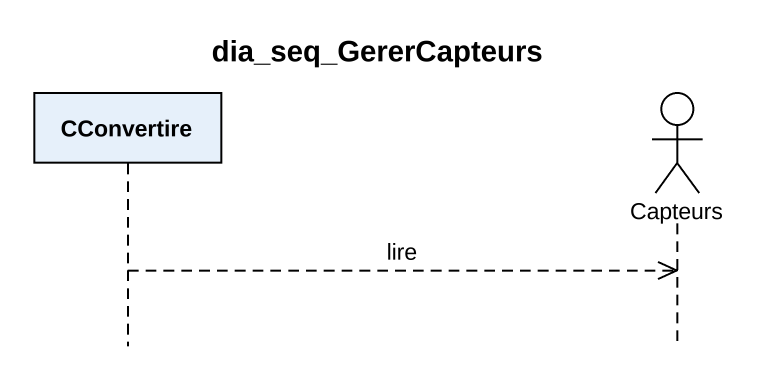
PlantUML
@startuml
title dia_seq_GererCapteurs
hide footbox
participant CConvertire
actor Capteurs

CConvertire -->> Capteurs : lire
@enduml
